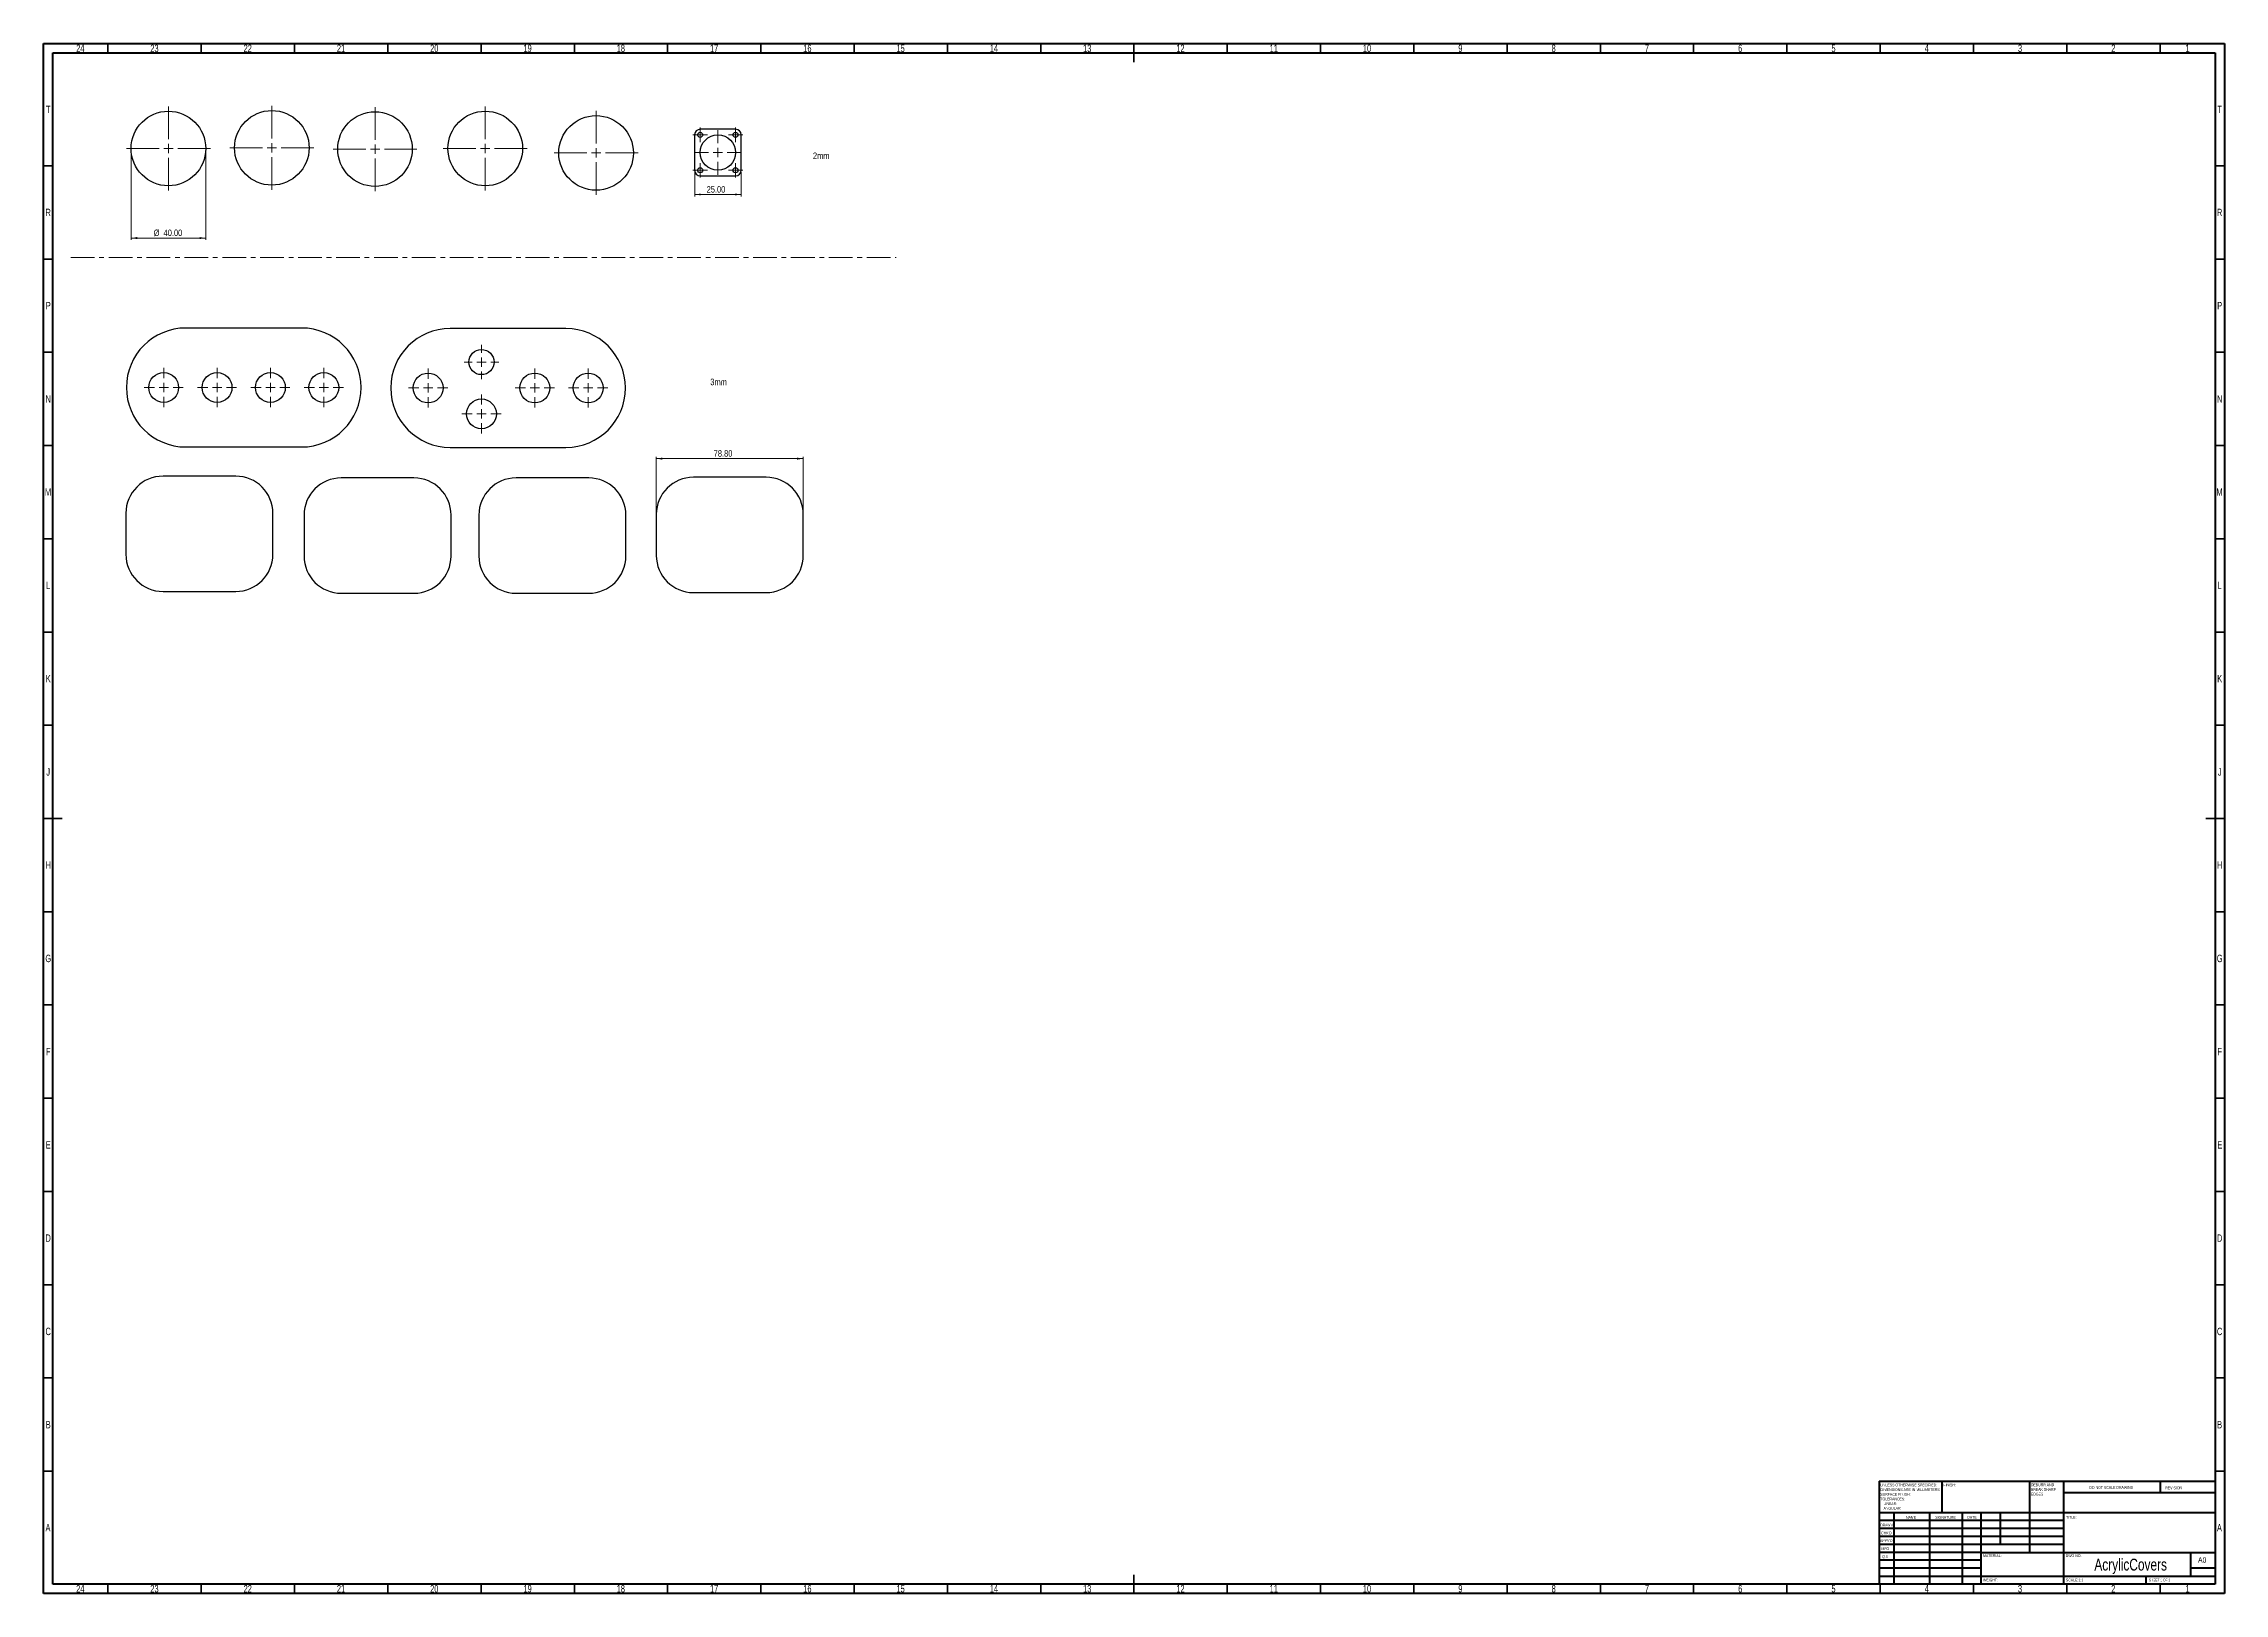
# Model space of a CAD drawing. Header units: millimetres. Extents: x 15 to 1184, y 5 to 836.
import ezdxf

# ---------------------------------------------------------------- set-up
doc = ezdxf.new("R2010")
doc.units = ezdxf.units.MM
doc.linetypes.add('CENTERX2', pattern=[20.32, 12.7, -2.54, 2.54, -2.54])
doc.styles.add('SLDTEXTSTYLE0', font='TXT', dxfattribs={"width": 0.75})
doc.styles.add('SLDTEXTSTYLE1', font='TXT', dxfattribs={"width": 0.686449})
doc.styles.add('SLDTEXTSTYLE2', font='TXT', dxfattribs={"width": 0.6875})
doc.dimstyles.new('SLDDIMSTYLE0', dxfattribs={"dimtxt": 3.5, "dimasz": 3.302, "dimexe": 0, "dimexo": 0.0625, "dimgap": 0.875, "dimtad": 1, "dimrnd": 1e-09, "dimzin": 4, "dimdsep": 46, "dimtxsty": 'SLDTEXTSTYLE0', "dimsah": 1, "dimcen": 0.09, "dimadec": 0, "dimazin": 1, "dimtfac": 1, "dimtofl": 0, "dimtmove": 0, "dimatfit": 3, "dimfxl": 0, "dimfrac": 2, "dimtolj": 1, "dimtzin": 12, "dimarcsym": 0})
doc.dimstyles.new('SLDDIMSTYLE1', dxfattribs={"dimtxt": 3.5, "dimasz": 3.302, "dimexe": 0, "dimexo": 0.0625, "dimgap": 0.875, "dimtad": 1, "dimrnd": 1e-09, "dimzin": 4, "dimdsep": 46, "dimtxsty": 'SLDTEXTSTYLE0', "dimsah": 1, "dimcen": 0.09, "dimadec": 0, "dimazin": 1, "dimtfac": 1, "dimtmove": 0, "dimatfit": 0, "dimfxl": 0, "dimfrac": 2, "dimtolj": 1, "dimtzin": 12, "dimarcsym": 0})

# ---------------------------------------------------------------- blocks, each defined once
blk = doc.blocks.new('SW_NOTE_0')
at = {"color": 0, "linetype": 'Continuous', "lineweight": 0, "char_height": 1.5, "attachment_point": 1, "style": 'SLDTEXTSTYLE0'}
for s, insert in [('UNLESS OTHERWISE SPECIFIED:', (0, 1.9)), ('TOLERANCES:', (0, -5.6)), ('DIMENSIONS ARE IN MILLIMETERS', (0, -0.6)), ('SURFACE FINISH:', (0, -3.1)), ('ANGULAR:', (1.7, -10.6)), ('LINEAR:', (1.7, -8.1))]:
    blk.add_mtext(s, dxfattribs=dict(at, insert=insert))
blk = doc.blocks.new('SW_NOTE_0_1')
at = {"color": 0, "linetype": 'Continuous', "lineweight": 0, "char_height": 1.5, "attachment_point": 1, "style": 'SLDTEXTSTYLE0'}
for s, insert in [('DEBURR AND', (0, 1.9)), ('BREAK SHARP', (0, -0.6)), ('EDGES', (0, -3.1))]:
    blk.add_mtext(s, dxfattribs=dict(at, insert=insert))
blk = doc.blocks.new('_D')
at = {"color": 7, "linetype": 'Continuous', "lineweight": 0}
for p, q in [((61.9, 778.7), (61.9, 730.7)), ((101.9, 778.7), (101.9, 730.7)), ((61.9, 731.7), (101.9, 731.7))]:
    blk.add_line(p, q, dxfattribs=at)
at = {"color": 7, "linetype": 'Continuous', "lineweight": 18}
for points in [[(61.9, 731.7), (65.2, 731.2), (65.2, 732.3)], [(101.9, 731.7), (98.6, 732.3), (98.6, 731.2)]]:
    blk.add_solid(points, dxfattribs=at)
at = {"color": 7, "linetype": 'Continuous', "lineweight": 18, "char_height": 3.5, "attachment_point": 1, "style": 'SLDTEXTSTYLE0'}
for s, insert in [('%%c', (74, 736.3)), ('40.00', (79.3, 736.3))]:
    blk.add_mtext(s, dxfattribs=dict(at, insert=insert))
blk = doc.blocks.new('SW_CENTERMARKSYMBOL_0')
at = {"color": 0, "linetype": 'Continuous', "lineweight": 18}
for p, q in [((0, 5), (0, 22.5)), ((-5, 0), (-22.5, 0)), ((0, 0), (-2.5, 0)), ((0, 0), (0, 2.5)), ((0, 0), (0, -2.5)), ((0, 0), (2.5, 0)), ((5, 0), (22.5, 0)), ((0, -5), (0, -22.5))]:
    blk.add_line(p, q, dxfattribs=at)
blk = doc.blocks.new('SW_CENTERMARKSYMBOL_1')
at = {"color": 0, "linetype": 'Continuous', "lineweight": 18}
for p, q in [((0, 5), (0, 22.5)), ((-5, 0), (-22.5, 0)), ((0, 0), (-2.5, 0)), ((0, 0), (0, 2.5)), ((0, 0), (0, -2.5)), ((0, 0), (2.5, 0)), ((5, 0), (22.5, 0)), ((0, -5), (0, -22.5))]:
    blk.add_line(p, q, dxfattribs=at)
blk = doc.blocks.new('SW_CENTERMARKSYMBOL_2')
at = {"color": 0, "linetype": 'Continuous', "lineweight": 18}
for p, q in [((0, 5), (0, 22.5)), ((-5, 0), (-22.5, 0)), ((0, 0), (-2.5, 0)), ((0, 0), (0, 2.5)), ((0, 0), (0, -2.5)), ((0, 0), (2.5, 0)), ((5, 0), (22.5, 0)), ((0, -5), (0, -22.5))]:
    blk.add_line(p, q, dxfattribs=at)
blk = doc.blocks.new('SW_CENTERMARKSYMBOL_3')
at = {"color": 0, "linetype": 'Continuous', "lineweight": 18}
for p, q in [((0, 5), (0, 22.5)), ((-5, 0), (-22.5, 0)), ((0, 0), (-2.5, 0)), ((0, 0), (0, 2.5)), ((0, 0), (0, -2.5)), ((0, 0), (2.5, 0)), ((5, 0), (22.5, 0)), ((0, -5), (0, -22.5))]:
    blk.add_line(p, q, dxfattribs=at)
blk = doc.blocks.new('SW_CENTERMARKSYMBOL_4')
at = {"color": 0, "linetype": 'Continuous', "lineweight": 18}
for p, q in [((0, 5), (0, 22.5)), ((-5, 0), (-22.5, 0)), ((0, 0), (-2.5, 0)), ((0, 0), (0, 2.5)), ((0, 0), (0, -2.5)), ((0, 0), (2.5, 0)), ((5, 0), (22.5, 0)), ((0, -5), (0, -22.5))]:
    blk.add_line(p, q, dxfattribs=at)
blk = doc.blocks.new('SW_CENTERMARKSYMBOL_5')
at = {"color": 0, "linetype": 'Continuous', "lineweight": 18}
for p, q in [((-5, 0), (-10.5, 0)), ((0, 0), (-2.5, 0)), ((0, 5), (0, 10.5)), ((0, 0), (0, 2.5)), ((0, 0), (0, -2.5)), ((0, 0), (2.5, 0)), ((5, 0), (10.5, 0)), ((0, -5), (0, -10.5))]:
    blk.add_line(p, q, dxfattribs=at)
blk = doc.blocks.new('SW_CENTERMARKSYMBOL_6')
at = {"color": 0, "linetype": 'Continuous', "lineweight": 18}
for p, q in [((-5, 0), (-10.5, 0)), ((0, 0), (-2.5, 0)), ((0, 5), (0, 10.5)), ((0, 0), (0, 2.5)), ((0, 0), (0, -2.5)), ((0, 0), (2.5, 0)), ((5, 0), (10.5, 0)), ((0, -5), (0, -10.5))]:
    blk.add_line(p, q, dxfattribs=at)
blk = doc.blocks.new('SW_CENTERMARKSYMBOL_7')
at = {"color": 0, "linetype": 'Continuous', "lineweight": 18}
for p, q in [((-5, 0), (-10.5, 0)), ((0, 0), (-2.5, 0)), ((0, 5), (0, 10.5)), ((0, 0), (0, 2.5)), ((0, 0), (0, -2.5)), ((0, 0), (2.5, 0)), ((5, 0), (10.5, 0)), ((0, -5), (0, -10.5))]:
    blk.add_line(p, q, dxfattribs=at)
blk = doc.blocks.new('SW_CENTERMARKSYMBOL_8')
at = {"color": 0, "linetype": 'Continuous', "lineweight": 18}
for p, q in [((-5, 0), (-10.5, 0)), ((0, 0), (-2.5, 0)), ((0, 5), (0, 10.5)), ((0, 0), (0, 2.5)), ((0, 0), (0, -2.5)), ((0, 0), (2.5, 0)), ((5, 0), (10.5, 0)), ((0, -5), (0, -10.5))]:
    blk.add_line(p, q, dxfattribs=at)
blk = doc.blocks.new('SW_CENTERMARKSYMBOL_9')
at = {"color": 0, "linetype": 'Continuous', "lineweight": 18}
for p, q in [((-5, 0), (-10.5, 0)), ((0, 0), (-2.5, 0)), ((0, 5), (0, 10.5)), ((0, 0), (0, 2.5)), ((0, 0), (0, -2.5)), ((0, 0), (2.5, 0)), ((5, 0), (10.5, 0)), ((0, -5), (0, -10.5))]:
    blk.add_line(p, q, dxfattribs=at)
blk = doc.blocks.new('SW_CENTERMARKSYMBOL_10')
at = {"color": 0, "linetype": 'Continuous', "lineweight": 18}
for p, q in [((-5, 0), (-9.25, 0)), ((0, 0), (-2.5, 0)), ((0, 5), (0, 9.25)), ((0, 0), (0, 2.5)), ((0, 0), (0, -2.5)), ((0, 0), (2.5, 0)), ((5, 0), (9.25, 0)), ((0, -5), (0, -9.25))]:
    blk.add_line(p, q, dxfattribs=at)
blk = doc.blocks.new('SW_CENTERMARKSYMBOL_11')
at = {"color": 0, "linetype": 'Continuous', "lineweight": 18}
for p, q in [((-5, 0), (-10.5, 0)), ((0, 0), (-2.5, 0)), ((0, 5), (0, 10.5)), ((0, 0), (0, 2.5)), ((0, 0), (0, -2.5)), ((0, 0), (2.5, 0)), ((5, 0), (10.5, 0)), ((0, -5), (0, -10.5))]:
    blk.add_line(p, q, dxfattribs=at)
blk = doc.blocks.new('SW_CENTERMARKSYMBOL_12')
at = {"color": 0, "linetype": 'Continuous', "lineweight": 18}
for p, q in [((-5, 0), (-10.5, 0)), ((0, 0), (-2.5, 0)), ((0, 5), (0, 10.5)), ((0, 0), (0, 2.5)), ((0, 0), (0, -2.5)), ((0, 0), (2.5, 0)), ((5, 0), (10.5, 0)), ((0, -5), (0, -10.5))]:
    blk.add_line(p, q, dxfattribs=at)
blk = doc.blocks.new('SW_CENTERMARKSYMBOL_13')
at = {"color": 0, "linetype": 'Continuous', "lineweight": 18}
for p, q in [((-5, 0), (-10.5, 0)), ((0, 0), (-2.5, 0)), ((0, 5), (0, 10.5)), ((0, 0), (0, 2.5)), ((0, 0), (0, -2.5)), ((0, 0), (2.5, 0)), ((5, 0), (10.5, 0)), ((0, -5), (0, -10.5))]:
    blk.add_line(p, q, dxfattribs=at)
blk = doc.blocks.new('_D_1')
at = {"color": 7, "linetype": 'Continuous', "lineweight": 0}
for p, q in [((364, 767.1), (364, 754.1)), ((389, 767.1), (389, 754.1)), ((389, 755.1), (364, 755.1))]:
    blk.add_line(p, q, dxfattribs=at)
at = {"color": 7, "linetype": 'Continuous', "lineweight": 18}
for points in [[(364, 755.1), (367.3, 754.6), (367.3, 755.6)], [(389, 755.1), (385.6, 755.6), (385.6, 754.6)]]:
    blk.add_solid(points, dxfattribs=at)
at = {"color": 7, "linetype": 'Continuous', "lineweight": 18, "insert": (370.4, 759.6), "char_height": 3.5, "attachment_point": 1, "style": 'SLDTEXTSTYLE0'}
blk.add_mtext('25.00', dxfattribs=at)
blk = doc.blocks.new('SW_CENTERMARKSYMBOL_14')
at = {"color": 0, "linetype": 'Continuous', "lineweight": 18}
for p, q in [((-2.5, 0), (-3.85, 0)), ((0, 0), (-2.5, 0)), ((0, 2.5), (0, 3.85)), ((0, 0), (0, 2.5)), ((0, 0), (0, -2.5)), ((0, 0), (2.5, 0)), ((2.5, 0), (3.85, 0)), ((0, -2.5), (0, -3.85))]:
    blk.add_line(p, q, dxfattribs=at)
blk = doc.blocks.new('SW_CENTERMARKSYMBOL_15')
at = {"color": 0, "linetype": 'Continuous', "lineweight": 18}
for p, q in [((-2.5, 0), (-3.85, 0)), ((0, 0), (-2.5, 0)), ((0, 2.5), (0, 3.85)), ((0, 0), (0, 2.5)), ((0, 0), (0, -2.5)), ((0, 0), (2.5, 0)), ((2.5, 0), (3.85, 0)), ((0, -2.5), (0, -3.85))]:
    blk.add_line(p, q, dxfattribs=at)
blk = doc.blocks.new('SW_CENTERMARKSYMBOL_16')
at = {"color": 0, "linetype": 'Continuous', "lineweight": 18}
for p, q in [((-2.5, 0), (-3.85, 0)), ((0, 0), (-2.5, 0)), ((0, 2.5), (0, 3.85)), ((0, 0), (0, 2.5)), ((0, 0), (0, -2.5)), ((0, 0), (2.5, 0)), ((2.5, 0), (3.85, 0)), ((0, -2.5), (0, -3.85))]:
    blk.add_line(p, q, dxfattribs=at)
blk = doc.blocks.new('SW_CENTERMARKSYMBOL_17')
at = {"color": 0, "linetype": 'Continuous', "lineweight": 18}
for p, q in [((-2.5, 0), (-3.85, 0)), ((0, 0), (-2.5, 0)), ((0, 2.5), (0, 3.85)), ((0, 0), (0, 2.5)), ((0, 0), (0, -2.5)), ((0, 0), (2.5, 0)), ((2.5, 0), (3.85, 0)), ((0, -2.5), (0, -3.85))]:
    blk.add_line(p, q, dxfattribs=at)
blk = doc.blocks.new('SW_CENTERMARKSYMBOL_18')
at = {"color": 0, "linetype": 'Continuous', "lineweight": 18}
for p, q in [((0, 5), (0, 12)), ((-5, 0), (-12, 0)), ((0, 0), (-2.5, 0)), ((0, 0), (0, 2.5)), ((0, 0), (0, -2.5)), ((0, 0), (2.5, 0)), ((5, 0), (12, 0)), ((0, -5), (0, -12))]:
    blk.add_line(p, q, dxfattribs=at)
blk = doc.blocks.new('_D_2')
at = {"color": 7, "linetype": 'Continuous', "lineweight": 0}
for p, q in [((343.4, 584.6), (343.4, 614.5)), ((343.4, 613.5), (422.2, 613.5)), ((422.2, 584.6), (422.2, 614.5))]:
    blk.add_line(p, q, dxfattribs=at)
at = {"color": 7, "linetype": 'Continuous', "lineweight": 18}
for points in [[(343.4, 613.5), (346.7, 612.9), (346.7, 614)], [(422.2, 613.5), (418.9, 614), (418.9, 612.9)]]:
    blk.add_solid(points, dxfattribs=at)
at = {"color": 7, "linetype": 'Continuous', "lineweight": 18, "insert": (374.2, 618), "char_height": 3.5, "attachment_point": 1, "style": 'SLDTEXTSTYLE0'}
blk.add_mtext('78.80', dxfattribs=at)

msp = doc.modelspace()

# ---------------------------------------------------------------- linework, layer by layer
at = {"color": 7, "linetype": 'Continuous', "lineweight": 70}
for p, q in [((15, 5), (15, 836)), ((15, 836), (1184, 836)), ((20, 10), (20, 831)), ((20, 831), (1179, 831)), ((1179, 831), (1179, 10)), ((1184, 836), (1184, 5)), ((1184, 5), (15, 5)), ((1179, 10), (20, 10))]:
    msp.add_line(p, q, dxfattribs=at)
at = {"color": 7, "linetype": 'Continuous', "lineweight": 35}
for p, q in [((49.5, 831), (49.5, 836)), ((99.5, 831), (99.5, 836)), ((149.5, 831), (149.5, 836)), ((199.5, 831), (199.5, 836)), ((249.5, 831), (249.5, 836)), ((299.5, 831), (299.5, 836)), ((349.5, 831), (349.5, 836)), ((399.5, 831), (399.5, 836)), ((449.5, 831), (449.5, 836)), ((499.5, 831), (499.5, 836)), ((549.5, 831), (549.5, 836)), ((599.5, 836), (599.5, 826)), ((599.5, 831), (599.5, 836)), ((649.5, 831), (649.5, 836)), ((699.5, 831), (699.5, 836)), ((749.5, 831), (749.5, 836)), ((799.5, 831), (799.5, 836)), ((849.5, 831), (849.5, 836)), ((899.5, 831), (899.5, 836)), ((949.5, 831), (949.5, 836)), ((999.5, 831), (999.5, 836)), ((1049.5, 831), (1049.5, 836)), ((1099.5, 831), (1099.5, 836)), ((1149.5, 831), (1149.5, 836)), ((20, 770.5), (15, 770.5)), ((1179, 770.5), (1184, 770.5)), ((20, 720.5), (15, 720.5)), ((1179, 720.5), (1184, 720.5)), ((20, 670.5), (15, 670.5)), ((1179, 670.5), (1184, 670.5)), ((20, 620.5), (15, 620.5)), ((1179, 620.5), (1184, 620.5)), ((20, 570.5), (15, 570.5)), ((1179, 570.5), (1184, 570.5)), ((20, 520.5), (15, 520.5)), ((1179, 520.5), (1184, 520.5)), ((20, 470.5), (15, 470.5)), ((1179, 470.5), (1184, 470.5)), ((15, 420.5), (25, 420.5)), ((20, 420.5), (15, 420.5)), ((1184, 420.5), (1174, 420.5)), ((1179, 420.5), (1184, 420.5)), ((20, 370.5), (15, 370.5)), ((1179, 370.5), (1184, 370.5)), ((20, 320.5), (15, 320.5)), ((1179, 320.5), (1184, 320.5)), ((20, 270.5), (15, 270.5)), ((1179, 270.5), (1184, 270.5)), ((20, 220.5), (15, 220.5)), ((1179, 220.5), (1184, 220.5)), ((20, 170.5), (15, 170.5)), ((1179, 170.5), (1184, 170.5)), ((20, 120.5), (15, 120.5)), ((1179, 120.5), (1184, 120.5)), ((20, 70.5), (15, 70.5)), ((1179, 70.5), (1184, 70.5)), ((599.5, 5), (599.5, 15)), ((49.5, 10), (49.5, 5)), ((99.5, 10), (99.5, 5)), ((149.5, 10), (149.5, 5)), ((199.5, 10), (199.5, 5)), ((249.5, 10), (249.5, 5)), ((299.5, 10), (299.5, 5)), ((349.5, 10), (349.5, 5)), ((399.5, 10), (399.5, 5)), ((449.5, 10), (449.5, 5)), ((499.5, 10), (499.5, 5)), ((549.5, 10), (549.5, 5)), ((599.5, 10), (599.5, 5)), ((649.5, 10), (649.5, 5)), ((699.5, 10), (699.5, 5)), ((749.5, 10), (749.5, 5)), ((799.5, 10), (799.5, 5)), ((849.5, 10), (849.5, 5)), ((899.5, 10), (899.5, 5)), ((949.5, 10), (949.5, 5)), ((999.5, 10), (999.5, 5)), ((1049.5, 10), (1049.5, 5)), ((1099.5, 10), (1099.5, 5)), ((1149.5, 10), (1149.5, 5))]:
    msp.add_line(p, q, dxfattribs=at)
at = {"color": 7, "linetype": 'Continuous', "lineweight": 25}
for p, q in [((363.951, 787.081), (363.951, 768.081)), ((363.951, 787.081), (363.951, 768.081)), ((385.951, 790.081), (366.951, 790.081)), ((385.951, 790.081), (366.951, 790.081)), ((388.951, 768.081), (388.951, 787.081)), ((388.951, 768.081), (388.951, 787.081)), ((366.951, 765.081), (385.951, 765.081)), ((366.951, 765.081), (385.951, 765.081)), ((153.271, 683.505), (91.271, 683.505)), ((153.271, 683.505), (91.271, 683.505)), ((294.997, 683.238), (232.997, 683.238)), ((294.997, 683.238), (232.997, 683.238)), ((91.271, 619.705), (153.271, 619.705)), ((91.271, 619.705), (153.271, 619.705)), ((232.997, 619.438), (294.997, 619.438)), ((232.997, 619.438), (294.997, 619.438)), ((118.004, 604.055), (79.004, 604.055)), ((118.004, 604.055), (79.004, 604.055)), ((213.515, 603.098), (174.515, 603.098)), ((213.515, 603.098), (174.515, 603.098)), ((307.224, 603.098), (268.224, 603.098)), ((307.224, 603.098), (268.224, 603.098)), ((402.343, 603.45), (363.343, 603.45)), ((402.343, 603.45), (363.343, 603.45)), ((59.104, 584.155), (59.104, 562.155)), ((59.104, 584.155), (59.104, 562.155)), ((137.904, 562.155), (137.904, 584.155)), ((137.904, 562.155), (137.904, 584.155)), ((154.615, 583.198), (154.615, 561.198)), ((154.615, 583.198), (154.615, 561.198)), ((233.415, 561.198), (233.415, 583.198)), ((233.415, 561.198), (233.415, 583.198)), ((248.324, 583.198), (248.324, 561.198)), ((248.324, 583.198), (248.324, 561.198)), ((327.124, 561.198), (327.124, 583.198)), ((327.124, 561.198), (327.124, 583.198)), ((343.443, 583.55), (343.443, 561.55)), ((343.443, 583.55), (343.443, 561.55)), ((422.243, 561.55), (422.243, 583.55)), ((422.243, 561.55), (422.243, 583.55)), ((79.004, 542.255), (118.004, 542.255)), ((79.004, 542.255), (118.004, 542.255)), ((174.515, 541.298), (213.515, 541.298)), ((174.515, 541.298), (213.515, 541.298)), ((268.224, 541.298), (307.224, 541.298)), ((268.224, 541.298), (307.224, 541.298)), ((363.343, 541.65), (402.343, 541.65)), ((363.343, 541.65), (402.343, 541.65))]:
    msp.add_line(p, q, dxfattribs=at)
at = {"color": 7, "linetype": 'CENTERX2', "lineweight": 18}
msp.add_line((29.552, 721.385), (472.054, 721.385), dxfattribs=at)
at = {"color": 7, "linetype": 'Continuous', "lineweight": 50}
for p, q in [((999, 65.25), (1179, 65.25)), ((999, 65.25), (999, 10)), ((1032.8, 48.25), (1032.8, 65.25)), ((1079.6, 65.25), (1079.6, 27)), ((1097.8, 65.25), (1097.8, 10)), ((1179, 58.875), (1097.8, 58.875)), ((1149.8, 58.875), (1149.8, 65.25)), ((1179, 48.25), (999, 48.25)), ((1006.8, 48.25), (1006.8, 10)), ((1025.991, 48.25), (1025.991, 10)), ((1043.399, 48.25), (1043.399, 10)), ((1053.6, 10), (1053.6, 48.25)), ((1064, 31.25), (1064, 48.25)), ((1097.8, 44), (999, 44)), ((1097.8, 39.75), (999, 39.75)), ((1097.8, 35.5), (999, 35.5)), ((1097.8, 31.25), (999, 31.25)), ((1053.6, 27), (999, 27)), ((1053.6, 27), (1179, 27)), ((1166, 14.25), (1166, 27)), ((1053.6, 22.75), (999, 22.75)), ((1053.6, 18.5), (999, 18.5)), ((999, 14.25), (1179, 14.25)), ((1142, 10), (1142, 14.25)), ((1179, 18.5), (1166, 18.5))]:
    msp.add_line(p, q, dxfattribs=at)
at = {"color": 7, "linetype": 'Continuous', "lineweight": 25}
for centre, radius in [((81.896, 779.749), 20), ((81.896, 779.749), 20), ((137.335, 780.12), 20), ((137.335, 780.12), 20), ((192.642, 779.433), 20), ((192.642, 779.433), 20), ((251.729, 779.776), 20), ((251.729, 779.776), 20), ((311.159, 777.371), 20), ((311.159, 777.371), 20), ((366.951, 787.081), 1.35), ((366.951, 787.081), 1.35), ((376.451, 777.581), 9.5), ((376.451, 777.581), 9.5), ((385.951, 787.081), 1.35), ((385.951, 787.081), 1.35), ((366.951, 768.081), 1.35), ((366.951, 768.081), 1.35), ((385.951, 768.081), 1.35), ((385.951, 768.081), 1.35), ((249.697, 665.238), 6.75), ((249.697, 665.238), 6.75), ((79.371, 651.605), 8), ((79.371, 651.605), 8), ((107.971, 651.605), 8), ((107.971, 651.605), 8), ((136.571, 651.605), 8), ((136.571, 651.605), 8), ((165.171, 651.605), 8), ((165.171, 651.605), 8), ((221.097, 651.338), 8), ((221.097, 651.338), 8), ((278.297, 651.338), 8), ((278.297, 651.338), 8), ((306.897, 651.338), 8), ((306.897, 651.338), 8), ((249.697, 637.438), 8), ((249.697, 637.438), 8)]:
    msp.add_circle(centre, radius, dxfattribs=at)
for centre, radius, start, end in [((366.951, 787.081), 3, 90, 180), ((366.951, 787.081), 3, 90, 180), ((385.951, 787.081), 3, 0, 90), ((385.951, 787.081), 3, 0, 90), ((366.951, 768.081), 3, 180, 270), ((366.951, 768.081), 3, 180, 270), ((385.951, 768.081), 3, 270, 0), ((385.951, 768.081), 3, 270, 0), ((91.271, 651.605), 31.9, 90, 270), ((91.271, 651.605), 31.9, 90, 270), ((153.271, 651.605), 31.9, 270, 90), ((153.271, 651.605), 31.9, 270, 90), ((232.997, 651.338), 31.9, 90, 270), ((232.997, 651.338), 31.9, 90, 270), ((294.997, 651.338), 31.9, 270, 90), ((294.997, 651.338), 31.9, 270, 90), ((79.004, 584.155), 19.9, 90, 180), ((79.004, 584.155), 19.9, 90, 180), ((118.004, 584.155), 19.9, 0, 90), ((118.004, 584.155), 19.9, 0, 90), ((174.515, 583.198), 19.9, 90, 180), ((174.515, 583.198), 19.9, 90, 180), ((213.515, 583.198), 19.9, 0, 90), ((213.515, 583.198), 19.9, 0, 90), ((268.224, 583.198), 19.9, 90, 180), ((268.224, 583.198), 19.9, 90, 180), ((307.224, 583.198), 19.9, 0, 90), ((307.224, 583.198), 19.9, 0, 90), ((363.343, 583.55), 19.9, 90, 180), ((363.343, 583.55), 19.9, 90, 180), ((402.343, 583.55), 19.9, 0, 90), ((402.343, 583.55), 19.9, 0, 90), ((79.004, 562.155), 19.9, 180, 270), ((79.004, 562.155), 19.9, 180, 270), ((118.004, 562.155), 19.9, 270, 0), ((118.004, 562.155), 19.9, 270, 0), ((174.515, 561.198), 19.9, 180, 270), ((174.515, 561.198), 19.9, 180, 270), ((213.515, 561.198), 19.9, 270, 0), ((213.515, 561.198), 19.9, 270, 0), ((268.224, 561.198), 19.9, 180, 270), ((268.224, 561.198), 19.9, 180, 270), ((307.224, 561.198), 19.9, 270, 0), ((307.224, 561.198), 19.9, 270, 0), ((363.343, 561.55), 19.9, 180, 270), ((363.343, 561.55), 19.9, 180, 270), ((402.343, 561.55), 19.9, 270, 0), ((402.343, 561.55), 19.9, 270, 0)]:
    msp.add_arc(centre, radius, start, end, dxfattribs=at)

# ---------------------------------------------------------------- block references
at = {"color": 7, "linetype": 'Continuous', "lineweight": 0}
for name, p in [('SW_CENTERMARKSYMBOL_0', (81.896, 779.749)), ('SW_CENTERMARKSYMBOL_1', (137.335, 780.12)), ('SW_CENTERMARKSYMBOL_3', (192.642, 779.433)), ('SW_CENTERMARKSYMBOL_2', (251.729, 779.776)), ('SW_CENTERMARKSYMBOL_4', (311.159, 777.371)), ('SW_CENTERMARKSYMBOL_14', (366.951, 787.081)), ('SW_CENTERMARKSYMBOL_18', (376.451, 777.581)), ('SW_CENTERMARKSYMBOL_15', (385.951, 787.081)), ('SW_CENTERMARKSYMBOL_17', (366.951, 768.081)), ('SW_CENTERMARKSYMBOL_16', (385.951, 768.081)), ('SW_CENTERMARKSYMBOL_10', (249.697, 665.238)), ('SW_CENTERMARKSYMBOL_8', (79.371, 651.605)), ('SW_CENTERMARKSYMBOL_5', (107.971, 651.605)), ('SW_CENTERMARKSYMBOL_6', (136.571, 651.605)), ('SW_CENTERMARKSYMBOL_7', (165.171, 651.605)), ('SW_CENTERMARKSYMBOL_13', (221.097, 651.338)), ('SW_CENTERMARKSYMBOL_11', (278.297, 651.338)), ('SW_CENTERMARKSYMBOL_12', (306.897, 651.338)), ('SW_CENTERMARKSYMBOL_9', (249.697, 637.438)), ('SW_NOTE_0', (999.594, 61.987)), ('SW_NOTE_0_1', (1080.309, 62.069))]:
    msp.add_blockref(name, p, dxfattribs=at)

# ---------------------------------------------------------------- texts
for s, insert, char_height, attachment_point, style in [('24', (34.67, 835.452), 3.9687, 2, 'SLDTEXTSTYLE0'), ('23', (74.42, 835.452), 3.9687, 2, 'SLDTEXTSTYLE0'), ('22', (124.42, 835.452), 3.9687, 2, 'SLDTEXTSTYLE0'), ('21', (174.42, 835.452), 3.9687, 2, 'SLDTEXTSTYLE0'), ('20', (224.42, 835.452), 3.9687, 2, 'SLDTEXTSTYLE0'), ('19', (274.42, 835.452), 3.9687, 2, 'SLDTEXTSTYLE0'), ('18', (324.42, 835.452), 3.9687, 2, 'SLDTEXTSTYLE0'), ('17', (374.42, 835.452), 3.9687, 2, 'SLDTEXTSTYLE0'), ('16', (424.42, 835.452), 3.9687, 2, 'SLDTEXTSTYLE0'), ('15', (474.42, 835.452), 3.9687, 2, 'SLDTEXTSTYLE0'), ('14', (524.42, 835.452), 3.9687, 2, 'SLDTEXTSTYLE0'), ('13', (574.42, 835.452), 3.9687, 2, 'SLDTEXTSTYLE0'), ('12', (624.42, 835.452), 3.9687, 2, 'SLDTEXTSTYLE0'), ('11', (674.42, 835.452), 3.9687, 2, 'SLDTEXTSTYLE0'), ('10', (724.42, 835.452), 3.9687, 2, 'SLDTEXTSTYLE0'), ('9', (774.46, 835.452), 3.969, 2, 'SLDTEXTSTYLE0'), ('8', (824.46, 835.452), 3.969, 2, 'SLDTEXTSTYLE0'), ('7', (874.46, 835.452), 3.969, 2, 'SLDTEXTSTYLE0'), ('6', (924.46, 835.452), 3.969, 2, 'SLDTEXTSTYLE0'), ('5', (974.46, 835.452), 3.969, 2, 'SLDTEXTSTYLE0'), ('4', (1024.46, 835.452), 3.969, 2, 'SLDTEXTSTYLE0'), ('3', (1074.46, 835.452), 3.969, 2, 'SLDTEXTSTYLE0'), ('2', (1124.46, 835.452), 3.969, 2, 'SLDTEXTSTYLE0'), ('1', (1164.21, 835.452), 3.969, 2, 'SLDTEXTSTYLE0'), ('T', (17.488, 802.702), 3.969, 2, 'SLDTEXTSTYLE0'), ('T', (1181.488, 802.702), 3.969, 2, 'SLDTEXTSTYLE0'), ('2mm', (427.379, 777.595), 3.5, 1, 'SLDTEXTSTYLE0'), ('R', (17.444, 747.452), 3.969, 2, 'SLDTEXTSTYLE0'), ('R', (1181.444, 747.452), 3.969, 2, 'SLDTEXTSTYLE0'), ('P', (17.485, 697.488), 3.969, 2, 'SLDTEXTSTYLE0'), ('P', (1181.485, 697.488), 3.969, 2, 'SLDTEXTSTYLE0'), ('3mm', (372.37, 656.333), 3.5, 1, 'SLDTEXTSTYLE0'), ('N', (17.464, 647.452), 3.969, 2, 'SLDTEXTSTYLE0'), ('N', (1181.464, 647.452), 3.969, 2, 'SLDTEXTSTYLE0'), ('M', (17.362, 597.488), 3.969, 2, 'SLDTEXTSTYLE0'), ('M', (1181.362, 597.488), 3.969, 2, 'SLDTEXTSTYLE0'), ('L', (17.455, 547.452), 3.969, 2, 'SLDTEXTSTYLE0'), ('L', (1181.455, 547.452), 3.969, 2, 'SLDTEXTSTYLE0'), ('K', (17.489, 497.488), 3.969, 2, 'SLDTEXTSTYLE0'), ('K', (1181.489, 497.488), 3.969, 2, 'SLDTEXTSTYLE0'), ('J', (17.465, 447.452), 3.969, 2, 'SLDTEXTSTYLE0'), ('J', (1181.465, 447.452), 3.969, 2, 'SLDTEXTSTYLE0'), ('H', (17.49, 397.488), 3.969, 2, 'SLDTEXTSTYLE0'), ('H', (1181.49, 397.488), 3.969, 2, 'SLDTEXTSTYLE0'), ('G', (17.487, 347.452), 3.969, 2, 'SLDTEXTSTYLE0'), ('G', (1181.487, 347.452), 3.969, 2, 'SLDTEXTSTYLE0'), ('F', (17.458, 297.488), 3.969, 2, 'SLDTEXTSTYLE0'), ('F', (1181.458, 297.488), 3.969, 2, 'SLDTEXTSTYLE0'), ('E', (17.508, 247.452), 3.969, 2, 'SLDTEXTSTYLE0'), ('E', (1181.508, 247.452), 3.969, 2, 'SLDTEXTSTYLE0'), ('D', (17.453, 197.488), 3.969, 2, 'SLDTEXTSTYLE0'), ('D', (1181.453, 197.488), 3.969, 2, 'SLDTEXTSTYLE0'), ('C', (17.459, 147.452), 3.969, 2, 'SLDTEXTSTYLE0'), ('C', (1181.459, 147.452), 3.969, 2, 'SLDTEXTSTYLE0'), ('B', (17.471, 97.488), 3.969, 2, 'SLDTEXTSTYLE0'), ('B', (1181.471, 97.488), 3.969, 2, 'SLDTEXTSTYLE0'), ('FINISH:', (1033.371, 63.919), 1.5, 1, 'SLDTEXTSTYLE0'), ('DO NOT SCALE DRAWING', (1111.615, 62.533), 1.5, 1, 'SLDTEXTSTYLE0'), ('REVISION', (1152.328, 62.335), 1.5, 1, 'SLDTEXTSTYLE0'), ('A', (17.34, 42.202), 3.969, 2, 'SLDTEXTSTYLE0'), ('DRAWN', (999.643, 42.385), 1.5, 1, 'SLDTEXTSTYLE1'), ("CHK'D", (999.939, 38.162), 1.5, 1, 'SLDTEXTSTYLE0'), ('NAME', (1013.322, 46.501), 1.5, 1, 'SLDTEXTSTYLE0'), ('SIGNATURE', (1029.034, 46.562), 1.5, 1, 'SLDTEXTSTYLE0'), ('DATE', (1046.215, 46.576), 1.5, 1, 'SLDTEXTSTYLE0'), ('TITLE:', (1099.09, 46.576), 1.5, 1, 'SLDTEXTSTYLE0'), ('A', (1181.34, 42.202), 3.969, 2, 'SLDTEXTSTYLE0'), ("APPV'D", (999.402, 34.066), 1.5, 1, 'SLDTEXTSTYLE0'), ('MFG', (1000.124, 29.716), 1.5, 1, 'SLDTEXTSTYLE0'), ('Q.A', (1000.509, 25.505), 1.5, 1, 'SLDTEXTSTYLE0'), ('MATERIAL:', (1054.646, 25.986), 1.5, 1, 'SLDTEXTSTYLE0'), ('DWG NO.', (1098.953, 25.986), 1.5, 1, 'SLDTEXTSTYLE0'), ('AcrylicCovers', (1133.76, 23.607), 6.35, 2, 'SLDTEXTSTYLE0'), ('A0', (1169.871, 24.406), 2.9104, 1, 'SLDTEXTSTYLE0'), ('WEIGHT:', (1054.618, 12.949), 1.4986, 1, 'SLDTEXTSTYLE0'), ('SCALE:1:1', (1099.074, 12.9), 1.5, 1, 'SLDTEXTSTYLE0'), ('SHEET 1 OF 1', (1143.478, 12.9), 1.5, 1, 'SLDTEXTSTYLE2'), ('24', (34.67, 9.488), 3.9687, 2, 'SLDTEXTSTYLE0'), ('23', (74.42, 9.488), 3.9687, 2, 'SLDTEXTSTYLE0'), ('22', (124.42, 9.488), 3.9687, 2, 'SLDTEXTSTYLE0'), ('21', (174.42, 9.488), 3.9687, 2, 'SLDTEXTSTYLE0'), ('20', (224.42, 9.488), 3.9687, 2, 'SLDTEXTSTYLE0'), ('19', (274.42, 9.488), 3.9687, 2, 'SLDTEXTSTYLE0'), ('18', (324.42, 9.488), 3.9687, 2, 'SLDTEXTSTYLE0'), ('17', (374.42, 9.488), 3.9687, 2, 'SLDTEXTSTYLE0'), ('16', (424.42, 9.488), 3.9687, 2, 'SLDTEXTSTYLE0'), ('15', (474.42, 9.488), 3.9687, 2, 'SLDTEXTSTYLE0'), ('14', (524.42, 9.488), 3.9687, 2, 'SLDTEXTSTYLE0'), ('13', (574.42, 9.488), 3.9687, 2, 'SLDTEXTSTYLE0'), ('12', (624.42, 9.488), 3.9687, 2, 'SLDTEXTSTYLE0'), ('11', (674.42, 9.488), 3.9687, 2, 'SLDTEXTSTYLE0'), ('10', (724.42, 9.488), 3.9687, 2, 'SLDTEXTSTYLE0'), ('9', (774.46, 9.488), 3.969, 2, 'SLDTEXTSTYLE0'), ('8', (824.46, 9.488), 3.969, 2, 'SLDTEXTSTYLE0'), ('7', (874.46, 9.488), 3.969, 2, 'SLDTEXTSTYLE0'), ('6', (924.46, 9.488), 3.969, 2, 'SLDTEXTSTYLE0'), ('5', (974.46, 9.488), 3.969, 2, 'SLDTEXTSTYLE0'), ('4', (1024.46, 9.488), 3.969, 2, 'SLDTEXTSTYLE0'), ('3', (1074.46, 9.488), 3.969, 2, 'SLDTEXTSTYLE0'), ('2', (1124.46, 9.488), 3.969, 2, 'SLDTEXTSTYLE0'), ('1', (1164.21, 9.488), 3.969, 2, 'SLDTEXTSTYLE0')]:
    msp.add_mtext(s, dxfattribs=dict(at, insert=insert, char_height=char_height, attachment_point=attachment_point, style=style))

# ---------------------------------------------------------------- dimensions: what is measured, and where the dimension line sits
at = {"color": 7, "linetype": 'Continuous', "lineweight": 18}
dim = msp.add_linear_dim(base=(101.896, 731.749), p1=(61.896, 779.749), p2=(101.896, 779.749), text='%%c<>', dimstyle='SLDDIMSTYLE0', dxfattribs=at)
dim.commit()
dim.dimension.update_dxf_attribs({"geometry": '_D', "text_midpoint": (82.503, 731.749), "dimtype": 160})
for base, p1, p2, dimstyle, picture, middle in [((363.951, 755.081), (388.951, 768.081), (363.951, 768.081), 'SLDDIMSTYLE1', '_D_1', (376.215, 755.081)), ((422.243, 613.45), (343.443, 583.55), (422.243, 583.55), 'SLDDIMSTYLE0', '_D_2', (379.988, 613.45))]:
    dim = msp.add_linear_dim(base=base, p1=p1, p2=p2, dimstyle=dimstyle, dxfattribs=at)
    dim.commit()
    dim.dimension.update_dxf_attribs({"geometry": picture, "text_midpoint": middle, "dimtype": 160})

doc.saveas('drawing.dxf')
